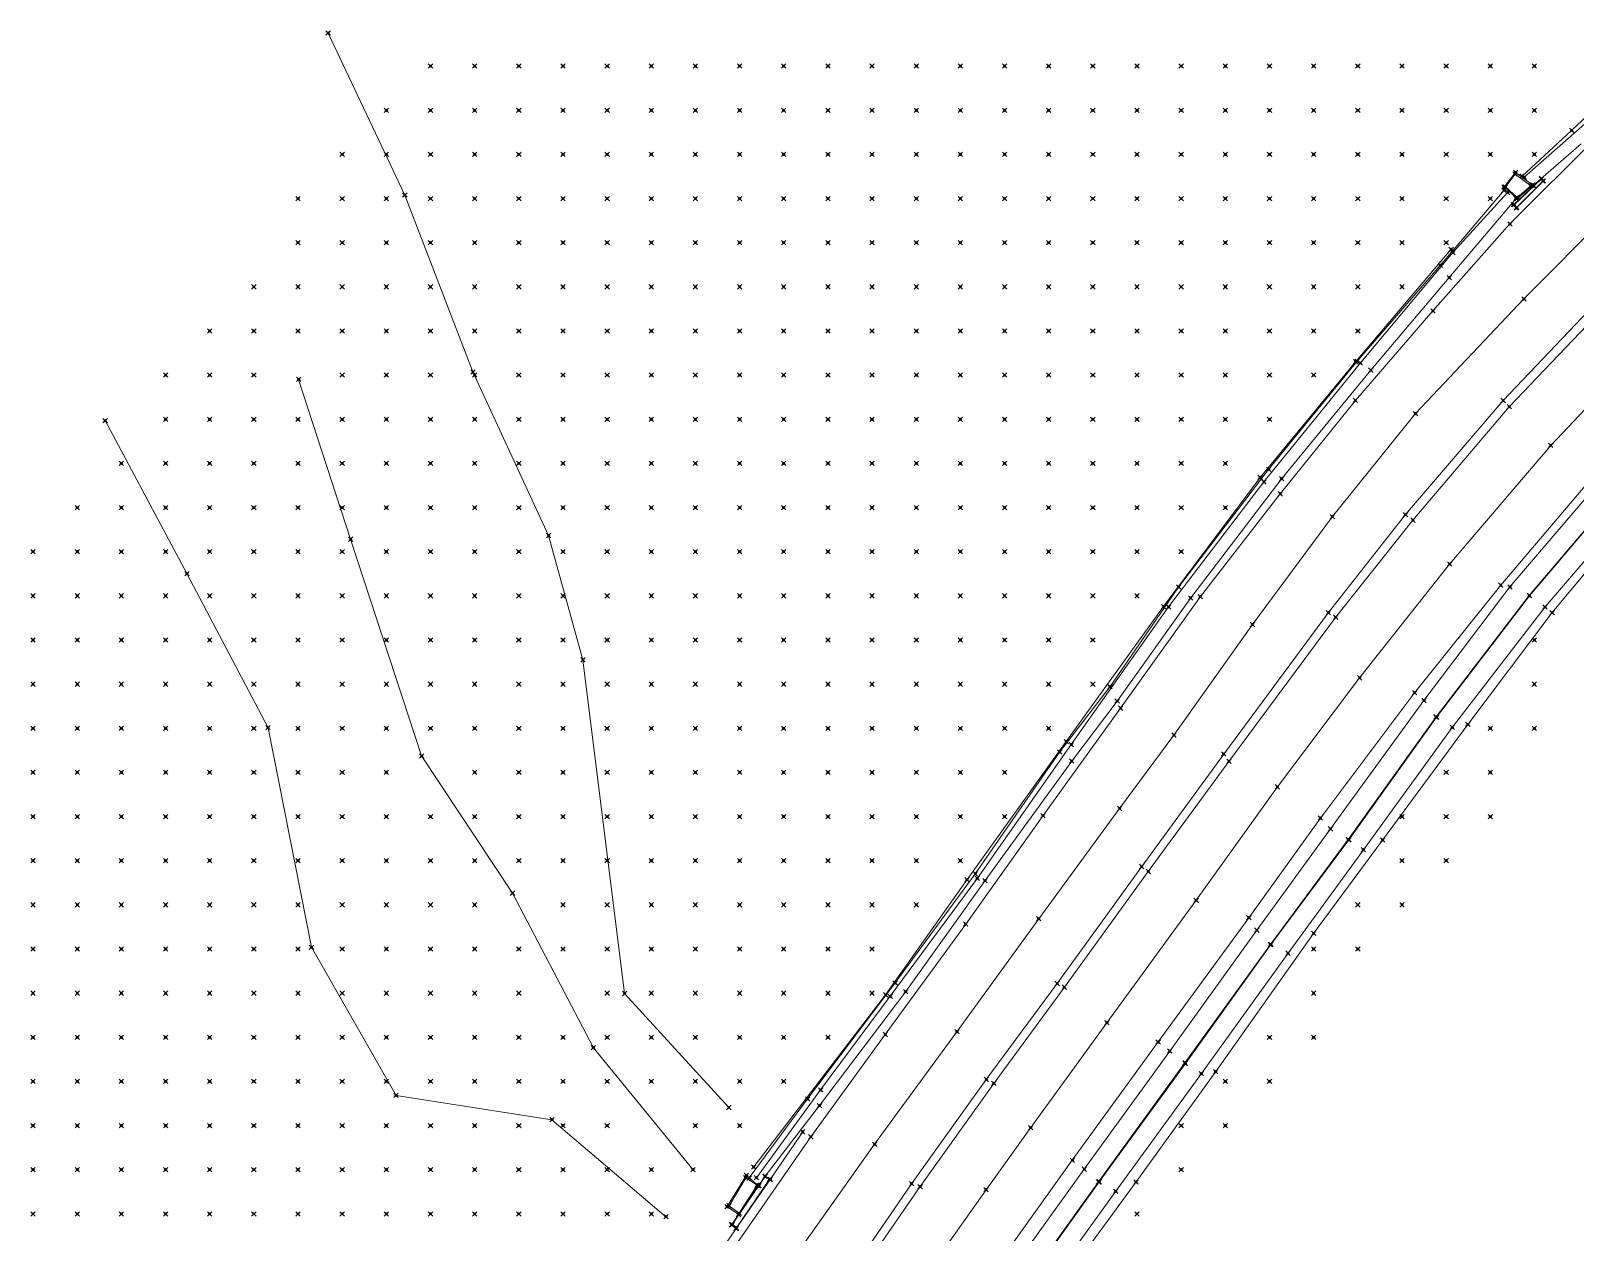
# Model space of a CAD drawing. Header units: metres. Extents: x 441556 to 446409, y 432338 to 461058.
# Drawn here: x 441824.9 to 441929.8, y 454039.5 to 454121.1 of the extents above; entities that cross this region are included whole.
import ezdxf

# ---------------------------------------------------------------- set-up
doc = ezdxf.new("R2010")
doc.units = ezdxf.units.M
doc.header["$MEASUREMENT"] = 0
doc.header["$PDMODE"] = 35
doc.header["$PDSIZE"] = 0.15
for name, color, linetype, lineweight in [('DTM-BRE-RevN_0YP_BREAKLINE', 1, 'Continuous', 0), ('DTM-BRE-RevN_GRP_ CAROSABIL', 2, 'Continuous', 0), ('DTM-BRE-RevN_GRP_ACOSTAMENT', 2, 'Continuous', 0), ('DTM-BRE-RevN_GRP_AX', 2, 'Continuous', 0), ('DTM-BRE-RevN_GRP_CAMERA CADERE JOS', 2, 'Continuous', 0), ('DTM-BRE-RevN_GRP_CAMERA CADERE SUS', 2, 'Continuous', 0), ('DTM-BRE-RevN_GRP_FIRUL APEI', 2, 'Continuous', 0), ('DTM-BRE-RevN_GRP_PARAPET BETON_JOS', 2, 'Continuous', 0), ('DTM-BRE-RevN_GRP_PARAPET BETON_SUS', 2, 'Continuous', 0), ('DTM-BRE-RevN_GRP_PARAPET METALIC', 2, 'Continuous', 0), ('DTM-BRE-RevN_GRP_PARAPET NEW JERSEY', 2, 'Continuous', 0), ('DTM-BRE-RevN_GRP_SANT BETON JOS', 2, 'Continuous', 0), ('DTM-BRE-RevN_GRP_SANT BETON SUS', 2, 'Continuous', 0), ('DTM-BRE-RevN_GRP_SANT PAMANT JOS', 2, 'Continuous', 0), ('DTM-BRE-RevN_GRP_TALUZ JOS', 2, 'Continuous', 0), ('DTM-BRE-RevN_GRP_TALUZ SUS', 2, 'Continuous', 0), ('DTM-BRE-RevN_GRP_ZID SPRIJIN JOS', 2, 'Continuous', 0), ('DTM-BRE-RevN_GRP_ZID SPRIJIN SUS', 2, 'Continuous', 0), ('DTM-NOK-RevN_LIDAR_co_lidar', 91, 'Continuous', 0), ('DTM-NOK-RevN_RTK', 32, 'Continuous', 0)]:
    doc.layers.add(name, color=color, linetype=linetype, lineweight=lineweight)

msp = doc.modelspace()

# ---------------------------------------------------------------- linework, layer by layer
at = {"layer": 'DTM-BRE-RevN_0YP_BREAKLINE'}
msp.add_polyline3d([(441875.114, 454043.047, 359.808), (441877.318, 454046.273, 359.737)], dxfattribs=at)
at = {"layer": 'DTM-BRE-RevN_GRP_ CAROSABIL'}
for p, q in [((441925.351, 454107.96, 359.842), (441931.23, 454113.824, 359.781)), ((441920.124, 454102.046, 359.796), (441925.351, 454107.96, 359.842)), ((441914.859, 454095.967, 359.824), (441920.124, 454102.046, 359.796)), ((441909.752, 454089.62, 359.771), (441914.859, 454095.967, 359.824)), ((441924.731, 454083.416, 359.372), (441930.841, 454090.61, 359.39)), ((441904.324, 454082.638, 359.8), (441909.752, 454089.62, 359.771)), ((441898.91, 454075.061, 359.863), (441904.324, 454082.638, 359.8)), ((441918.88, 454076.106, 359.377), (441924.731, 454083.416, 359.372)), ((441912.482, 454067.594, 359.4), (441918.88, 454076.106, 359.377)), ((441893.643, 454067.763, 359.851), (441898.91, 454075.061, 359.863)), ((441888.386, 454060.388, 359.884), (441893.643, 454067.763, 359.851)), ((441907.618, 454060.821, 359.464), (441912.482, 454067.594, 359.4)), ((441901.46, 454052.38, 359.401), (441907.618, 454060.821, 359.464)), ((441882.926, 454052.886, 359.916), (441888.386, 454060.388, 359.884)), ((441877.866, 454045.934, 359.828), (441882.926, 454052.886, 359.916)), ((441895.623, 454044.346, 359.452), (441901.46, 454052.38, 359.401)), ((441872.758, 454038.548, 359.866), (441877.866, 454045.934, 359.828)), ((441889.715, 454036.111, 359.48), (441895.623, 454044.346, 359.452))]:
    msp.add_line(p, q, dxfattribs=at)
at = {"layer": 'DTM-BRE-RevN_GRP_ACOSTAMENT'}
for p, q in [((441926.668, 454082.718, 359.342), (441932.289, 454089.334, 359.372)), ((441920.332, 454074.472, 359.351), (441926.668, 454082.718, 359.342)), ((441914.374, 454066.133, 359.356), (441920.332, 454074.472, 359.351)), ((441909.08, 454058.992, 359.326), (441914.374, 454066.133, 359.356)), ((441903.275, 454050.969, 359.375), (441909.08, 454058.992, 359.326)), ((441897.408, 454042.879, 359.423), (441903.275, 454050.969, 359.375)), ((441891.664, 454034.861, 359.407), (441897.408, 454042.879, 359.423))]:
    msp.add_line(p, q, dxfattribs=at)
at = {"layer": 'DTM-BRE-RevN_GRP_AX'}
for p, q in [((441933.608, 454110.245, 359.709), (441926.306, 454102.861, 359.68)), ((441926.306, 454102.861, 359.68), (441918.936, 454095.071, 359.823)), ((441928.126, 454092.91, 359.427), (441935.594, 454100.82, 359.465)), ((441918.936, 454095.071, 359.823), (441913.293, 454088.079, 359.79)), ((441921.256, 454084.851, 359.476), (441928.126, 454092.91, 359.427)), ((441913.293, 454088.079, 359.79), (441907.868, 454080.744, 359.714)), ((441915.144, 454077.118, 359.514), (441921.256, 454084.851, 359.476)), ((441907.868, 454080.744, 359.714), (441902.529, 454073.228, 359.714)), ((441909.559, 454069.714, 359.503), (441915.144, 454077.118, 359.514)), ((441902.529, 454073.228, 359.714), (441898.84, 454068.243, 359.845)), ((441904.042, 454062.011, 359.523), (441909.559, 454069.714, 359.503)), ((441898.84, 454068.243, 359.845), (441893.348, 454060.753, 359.813)), ((441897.98, 454053.691, 359.522), (441904.042, 454062.011, 359.523)), ((441893.348, 454060.753, 359.813), (441887.788, 454053.078, 359.828)), ((441892.803, 454046.562, 359.538), (441897.98, 454053.691, 359.522)), ((441887.788, 454053.078, 359.828), (441882.202, 454045.43, 359.775)), ((441889.769, 454042.344, 359.537), (441892.803, 454046.562, 359.538)), ((441882.202, 454045.43, 359.775), (441876.687, 454037.662, 359.755)), ((441880.32, 454029.01, 359.492), (441889.769, 454042.344, 359.537))]:
    msp.add_line(p, q, dxfattribs=at)
at = {"layer": 'DTM-BRE-RevN_GRP_CAMERA CADERE JOS'}
for p, q in [((441925.046, 454110.475, 357.89), (441925.702, 454111.349, 357.96)), ((441925.702, 454111.349, 357.96), (441926.771, 454110.557, 357.771)), ((441925.845, 454109.766, 357.856), (441925.046, 454110.475, 357.89)), ((441926.771, 454110.557, 357.771), (441925.845, 454109.766, 357.856)), ((441872.319, 454041.244, 358.335), (441873.449, 454043.156, 358.246)), ((441873.449, 454043.156, 358.246), (441874.215, 454042.651, 358.085)), ((441874.215, 454042.651, 358.085), (441872.997, 454040.744, 358.223)), ((441872.997, 454040.744, 358.223), (441872.319, 454041.244, 358.335))]:
    msp.add_line(p, q, dxfattribs=at)
at = {"layer": 'DTM-BRE-RevN_GRP_CAMERA CADERE SUS'}
for p, q in [((441924.952, 454110.474, 359.723), (441925.738, 454111.464, 359.543)), ((441925.738, 454111.464, 359.543), (441926.901, 454110.592, 359.731)), ((441925.84, 454109.671, 359.709), (441924.952, 454110.474, 359.723)), ((441926.901, 454110.592, 359.731), (441925.84, 454109.671, 359.709)), ((441873.491, 454043.322, 359.712), (441872.186, 454041.192, 359.639)), ((441874.295, 454042.616, 359.733), (441873.491, 454043.322, 359.712)), ((441872.954, 454040.655, 359.598), (441874.295, 454042.616, 359.733)), ((441872.186, 454041.192, 359.639), (441872.954, 454040.655, 359.598))]:
    msp.add_line(p, q, dxfattribs=at)
at = {"layer": 'DTM-BRE-RevN_GRP_FIRUL APEI'}
for p, q in [((441843.077, 454097.394, 386.813), (441846.606, 454086.543, 381.546)), ((441846.606, 454086.543, 381.546), (441851.431, 454071.812, 374.463)), ((441851.431, 454071.812, 374.463), (441857.604, 454062.491, 370.32)), ((441857.604, 454062.491, 370.32), (441863.098, 454051.989, 365.415)), ((441863.098, 454051.989, 365.415), (441869.867, 454043.702, 361.646))]:
    msp.add_line(p, q, dxfattribs=at)
at = {"layer": 'DTM-BRE-RevN_GRP_PARAPET BETON_JOS'}
for p, q in [((441925.592, 454109.263, 359.763), (441927.497, 454111.047, 359.799)), ((441927.629, 454110.881, 359.862), (441925.793, 454109.047, 359.887)), ((441927.497, 454111.047, 359.799), (441927.629, 454110.881, 359.862)), ((441925.793, 454109.047, 359.887), (441925.592, 454109.263, 359.763)), ((441874.76, 454043.265, 359.684), (441872.478, 454039.954, 359.698)), ((441872.793, 454039.708, 359.778), (441875.114, 454043.047, 359.808)), ((441875.114, 454043.047, 359.808), (441874.76, 454043.265, 359.684)), ((441872.478, 454039.954, 359.698), (441872.793, 454039.708, 359.778))]:
    msp.add_line(p, q, dxfattribs=at)
at = {"layer": 'DTM-BRE-RevN_GRP_PARAPET BETON_SUS'}
for p, q in [((441925.639, 454109.262, 360.326), (441927.492, 454111.016, 360.303)), ((441927.606, 454110.88, 360.324), (441925.806, 454109.08, 360.314)), ((441927.492, 454111.016, 360.303), (441927.606, 454110.88, 360.324)), ((441925.806, 454109.08, 360.314), (441925.639, 454109.262, 360.326)), ((441872.532, 454039.972, 360.212), (441874.763, 454043.246, 360.266)), ((441875.057, 454043.053, 360.29), (441872.808, 454039.761, 360.221)), ((441874.763, 454043.246, 360.266), (441875.057, 454043.053, 360.29)), ((441872.808, 454039.761, 360.221), (441872.532, 454039.972, 360.212))]:
    msp.add_line(p, q, dxfattribs=at)
at = {"layer": 'DTM-BRE-RevN_GRP_PARAPET METALIC'}
for p, q in [((441925.35, 454083.298, 359.366), (441931.375, 454090.344, 359.384)), ((441919.509, 454075.573, 359.372), (441925.35, 454083.298, 359.366)), ((441913.163, 454066.862, 359.374), (441919.509, 454075.573, 359.372)), ((441908.162, 454059.979, 359.414), (441913.163, 454066.862, 359.374)), ((441902.248, 454051.761, 359.461), (441908.162, 454059.979, 359.414)), ((441896.441, 454043.737, 359.439), (441902.248, 454051.761, 359.461)), ((441890.514, 454035.533, 359.44), (441896.441, 454043.737, 359.439)), ((441870.354, 454036.138, 359.754), (441872.793, 454039.708, 359.778))]:
    msp.add_line(p, q, dxfattribs=at)
at = {"layer": 'DTM-BRE-RevN_GRP_PARAPET NEW JERSEY'}
for p, q in [((441932.308, 454103.762, 359.595), (441924.894, 454095.963, 359.609)), ((441925.308, 454095.543, 359.569), (441932.806, 454103.419, 359.582)), ((441924.894, 454095.963, 359.609), (441918.26, 454088.214, 359.611)), ((441918.762, 454087.832, 359.552), (441925.308, 454095.543, 359.569)), ((441918.26, 454088.214, 359.611), (441913.025, 454081.553, 359.612)), ((441913.514, 454081.227, 359.594), (441918.762, 454087.832, 359.552)), ((441913.025, 454081.553, 359.612), (441905.91, 454071.939, 359.611)), ((441906.262, 454071.447, 359.587), (441913.514, 454081.227, 359.594)), ((441905.91, 454071.939, 359.611), (441900.344, 454064.301, 359.628)), ((441900.784, 454063.961, 359.601), (441906.262, 454071.447, 359.587)), ((441900.344, 454064.301, 359.628), (441894.6, 454056.355, 359.666)), ((441895.089, 454056.101, 359.637), (441900.784, 454063.961, 359.601)), ((441894.6, 454056.355, 359.666), (441889.785, 454049.832, 359.672)), ((441890.299, 454049.564, 359.66), (441895.089, 454056.101, 359.637)), ((441889.785, 454049.832, 359.672), (441884.708, 454042.746, 359.643)), ((441885.294, 454042.553, 359.628), (441890.299, 454049.564, 359.66)), ((441884.708, 454042.746, 359.643), (441878.13, 454033.131, 359.63)), ((441878.595, 454032.861, 359.612), (441885.294, 454042.553, 359.628))]:
    msp.add_line(p, q, dxfattribs=at)
at = {"layer": 'DTM-BRE-RevN_GRP_SANT BETON JOS'}
for p, q in [((441921.48, 454106.009, 359.452), (441925.198, 454110.093, 359.417)), ((441915.195, 454098.519, 359.455), (441921.48, 454106.009, 359.452)), ((441908.639, 454090.432, 359.514), (441915.195, 454098.519, 359.455)), ((441902.167, 454081.939, 359.503), (441908.639, 454090.432, 359.514)), ((441895.559, 454072.586, 359.559), (441902.167, 454081.939, 359.503)), ((441889.179, 454063.503, 360.364), (441895.559, 454072.586, 359.559)), ((441883.255, 454055.482, 359.565), (441889.179, 454063.503, 360.364)), ((441878.534, 454049.118, 359.537), (441883.255, 454055.482, 359.565)), ((441874.165, 454043.158, 359.347), (441878.534, 454049.118, 359.537))]:
    msp.add_line(p, q, dxfattribs=at)
at = {"layer": 'DTM-BRE-RevN_GRP_SANT BETON SUS'}
for p, q in [((441929.543, 454114.317, 359.721), (441935.97, 454120.337, 359.67)), ((441926.175, 454111.214, 359.594), (441929.543, 454114.317, 359.721)), ((441926.937, 454110.575, 359.77), (441930.193, 454113.413, 359.976)), ((441924.952, 454110.256, 359.655), (441920.618, 454105.142, 359.726)), ((441921.228, 454104.313, 359.83), (441925.771, 454109.693, 359.715)), ((441920.618, 454105.142, 359.726), (441914.967, 454098.633, 359.607)), ((441915.905, 454098.022, 359.7), (441921.228, 454104.313, 359.83)), ((441914.967, 454098.633, 359.607), (441908.958, 454091.282, 359.611)), ((441909.852, 454090.656, 359.699), (441915.905, 454098.022, 359.7)), ((441908.958, 454091.282, 359.611), (441902.848, 454083.29, 359.721)), ((441903.672, 454082.553, 359.699), (441909.852, 454090.656, 359.699)), ((441902.848, 454083.29, 359.721), (441898.189, 454076.527, 359.764)), ((441898.672, 454075.543, 359.726), (441903.672, 454082.553, 359.699)), ((441898.189, 454076.527, 359.764), (441894.768, 454072.078, 359.717)), ((441895.591, 454071.463, 359.736), (441898.672, 454075.543, 359.726)), ((441894.768, 454072.078, 359.717), (441889.037, 454063.803, 359.756)), ((441889.703, 454063.347, 359.783), (441895.591, 454071.463, 359.736)), ((441889.037, 454063.803, 359.756), (441883.592, 454056.389, 359.78)), ((441884.313, 454055.8, 359.837), (441889.703, 454063.347, 359.783)), ((441883.592, 454056.389, 359.78), (441877.648, 454048.507, 359.739)), ((441878.455, 454048.054, 359.815), (441884.313, 454055.8, 359.837)), ((441877.648, 454048.507, 359.739), (441873.68, 454043.144, 359.688)), ((441874.76, 454043.265, 359.684), (441878.455, 454048.054, 359.815))]:
    msp.add_line(p, q, dxfattribs=at)
at = {"layer": 'DTM-BRE-RevN_GRP_SANT PAMANT JOS'}
msp.add_line((441930.632, 454114.93, 359.336), (441926.329, 454111.13, 359.392), dxfattribs=at)
at = {"layer": 'DTM-BRE-RevN_GRP_TALUZ JOS'}
for p, q in [((441914.874, 454098.607, 359.685), (441921.36, 454106.238, 359.658)), ((441908.386, 454090.737, 359.759), (441914.874, 454098.607, 359.685)), ((441901.824, 454081.959, 359.726), (441908.386, 454090.737, 359.759)), ((441895.214, 454072.787, 359.703), (441901.824, 454081.959, 359.726)), ((441888.474, 454063.415, 359.709), (441895.214, 454072.787, 359.703)), ((441882.948, 454055.585, 359.739), (441888.474, 454063.415, 359.709)), ((441873.986, 454043.886, 359.706), (441882.948, 454055.585, 359.739))]:
    msp.add_line(p, q, dxfattribs=at)
at = {"layer": 'DTM-BRE-RevN_GRP_TALUZ SUS'}
for p, q in [((441845.082, 454120.927, 398.392), (441850.288, 454109.925, 392.34)), ((441850.288, 454109.925, 392.34), (441854.911, 454097.908, 386.835)), ((441854.911, 454097.908, 386.835), (441860.053, 454086.794, 380.605)), ((441829.932, 454094.6, 395.767), (441835.487, 454084.205, 387.683)), ((441860.053, 454086.794, 380.605), (441862.39, 454078.343, 376.37)), ((441835.487, 454084.205, 387.683), (441840.995, 454073.727, 381.235)), ((441862.39, 454078.343, 376.37), (441865.219, 454055.674, 367.524)), ((441840.995, 454073.727, 381.235), (441843.949, 454058.811, 377.463)), ((441843.949, 454058.811, 377.463), (441849.695, 454048.747, 373.177)), ((441865.219, 454055.674, 367.524), (441872.299, 454047.928, 364.334)), ((441849.695, 454048.747, 373.177), (441860.282, 454047.095, 367.768)), ((441860.282, 454047.095, 367.768), (441868.028, 454040.506, 362.959))]:
    msp.add_line(p, q, dxfattribs=at)
at = {"layer": 'DTM-BRE-RevN_GRP_ZID SPRIJIN JOS'}
for p, q in [((441934.217, 454088.749, 355.27), (441928.218, 454081.556, 355.248)), ((441928.218, 454081.556, 355.248), (441922.49, 454073.961, 355.269)), ((441922.49, 454073.961, 355.269), (441916.705, 454066.102, 355.292)), ((441916.705, 454066.102, 355.292), (441912.02, 454059.753, 355.305)), ((441912.02, 454059.753, 355.305), (441905.37, 454050.363, 355.291)), ((441905.37, 454050.363, 355.291), (441899.96, 454042.867, 355.359)), ((441899.96, 454042.867, 355.359), (441894.488, 454035.413, 355.405))]:
    msp.add_line(p, q, dxfattribs=at)
at = {"layer": 'DTM-BRE-RevN_GRP_ZID SPRIJIN SUS'}
for p, q in [((441926.678, 454082.696, 359.512), (441932.281, 454089.304, 359.523)), ((441933.313, 454088.434, 359.519), (441927.734, 454081.941, 359.515)), ((441920.362, 454074.443, 359.529), (441926.678, 454082.696, 359.512)), ((441927.734, 454081.941, 359.515), (441921.435, 454073.756, 359.538)), ((441914.41, 454066.117, 359.533), (441920.362, 454074.443, 359.529)), ((441921.435, 454073.756, 359.538), (441915.399, 454065.444, 359.514)), ((441909.121, 454059.006, 359.509), (441914.41, 454066.117, 359.533)), ((441915.399, 454065.444, 359.514), (441910.283, 454058.413, 359.541)), ((441903.307, 454050.917, 359.516), (441909.121, 454059.006, 359.509)), ((441910.283, 454058.413, 359.541), (441904.396, 454050.233, 359.508)), ((441897.458, 454042.876, 359.563), (441903.307, 454050.917, 359.516)), ((441904.396, 454050.233, 359.508), (441898.578, 454042.236, 359.585)), ((441891.683, 454034.833, 359.508), (441897.458, 454042.876, 359.563)), ((441898.578, 454042.236, 359.585), (441892.607, 454033.95, 359.536))]:
    msp.add_line(p, q, dxfattribs=at)
at = {"layer": 'DTM-NOK-RevN_LIDAR_co_lidar'}
for p in [(441852.033, 454118.683, 395.573), (441855.032, 454118.683, 394.854), (441858.032, 454118.683, 394.048), (441861.031, 454118.683, 393.495), (441864.03, 454118.683, 392.809), (441867.03, 454118.683, 391.067), (441870.029, 454118.683, 389.677), (441873.028, 454118.683, 388.478), (441876.028, 454118.683, 386.191), (441879.027, 454118.683, 384.384), (441882.026, 454118.683, 382.176), (441885.026, 454118.683, 380.709), (441888.025, 454118.683, 379.483), (441891.024, 454118.683, 378.67), (441894.024, 454118.683, 377.868), (441897.023, 454118.683, 377.266), (441900.022, 454118.683, 376.729), (441903.022, 454118.683, 376.264), (441906.021, 454118.683, 374.832), (441909.02, 454118.683, 373.517), (441912.02, 454118.683, 372.166), (441915.019, 454118.683, 370.737), (441918.018, 454118.683, 369.565), (441921.018, 454118.683, 368.192), (441924.017, 454118.683, 366.508), (441927.016, 454118.683, 364.492), (441849.034, 454115.684, 394.841), (441852.033, 454115.684, 394.073), (441855.032, 454115.684, 393.1), (441858.032, 454115.684, 392.303), (441861.031, 454115.684, 391.713), (441864.03, 454115.684, 391.041), (441867.03, 454115.684, 389.585), (441870.029, 454115.684, 387.499), (441873.028, 454115.684, 386.291), (441876.028, 454115.684, 384.75), (441879.027, 454115.684, 383.389), (441882.026, 454115.684, 381.14), (441885.026, 454115.684, 379.703), (441888.025, 454115.684, 378.505), (441891.024, 454115.684, 377.776), (441894.024, 454115.684, 376.993), (441897.023, 454115.684, 376.392), (441900.022, 454115.684, 375.609), (441903.022, 454115.684, 374.754), (441906.021, 454115.684, 373.534), (441909.02, 454115.684, 372.058), (441912.02, 454115.684, 370.523), (441915.019, 454115.684, 369.15), (441918.018, 454115.684, 367.633), (441921.018, 454115.684, 365.598), (441924.017, 454115.684, 363.596), (441927.016, 454115.684, 361.952), (441846.034, 454112.684, 393.698), (441849.034, 454112.684, 393.297), (441852.033, 454112.684, 392.605), (441855.032, 454112.684, 391.79), (441858.032, 454112.684, 390.818), (441861.031, 454112.684, 389.683), (441864.03, 454112.684, 388.438), (441867.03, 454112.684, 387.491), (441870.029, 454112.684, 386.142), (441873.028, 454112.684, 384.561), (441876.028, 454112.684, 383.38), (441879.027, 454112.684, 382.184), (441882.026, 454112.684, 380.421), (441885.026, 454112.684, 379.006), (441888.025, 454112.684, 377.742), (441891.024, 454112.684, 376.927), (441894.024, 454112.684, 376.133), (441897.023, 454112.684, 375.455), (441900.022, 454112.684, 374.393), (441903.022, 454112.684, 373.07), (441906.021, 454112.684, 372.35), (441909.02, 454112.684, 370.707), (441912.02, 454112.684, 368.73), (441915.019, 454112.684, 367.187), (441918.018, 454112.684, 365.489), (441921.018, 454112.684, 363.336), (441924.017, 454112.684, 361.266), (441927.016, 454112.684, 360.064), (441843.035, 454109.685, 392.083), (441846.034, 454109.685, 392.001), (441849.034, 454109.685, 391.715), (441852.033, 454109.685, 391.255), (441855.032, 454109.685, 390.56), (441858.032, 454109.685, 389.62), (441861.031, 454109.685, 388.322), (441864.03, 454109.685, 386.978), (441867.03, 454109.685, 386.006), (441870.029, 454109.685, 384.991), (441873.028, 454109.685, 383.515), (441876.028, 454109.685, 382.501), (441879.027, 454109.685, 381.336), (441882.026, 454109.685, 379.709), (441885.026, 454109.685, 378.377), (441888.025, 454109.685, 377.008), (441891.024, 454109.685, 376.194), (441894.024, 454109.685, 375.306), (441897.023, 454109.685, 374.515), (441900.022, 454109.685, 373.079), (441903.022, 454109.685, 371.528), (441906.021, 454109.685, 370.371), (441909.02, 454109.685, 369.082), (441912.02, 454109.685, 367.197), (441915.019, 454109.685, 365.415), (441918.018, 454109.685, 363.639), (441921.018, 454109.685, 361.694), (441924.017, 454109.685, 360.171), (441843.035, 454106.686, 390.059), (441846.034, 454106.686, 389.938), (441849.034, 454106.686, 390.16), (441852.033, 454106.686, 389.955), (441855.032, 454106.686, 389.383), (441858.032, 454106.686, 388.574), (441861.031, 454106.686, 387.431), (441864.03, 454106.686, 386.26), (441867.03, 454106.686, 385.157), (441870.029, 454106.686, 384.15), (441873.028, 454106.686, 382.925), (441876.028, 454106.686, 381.842), (441879.027, 454106.686, 380.656), (441882.026, 454106.686, 378.916), (441885.026, 454106.686, 377.869), (441888.025, 454106.686, 376.476), (441891.024, 454106.686, 375.554), (441894.024, 454106.686, 374.56), (441897.023, 454106.686, 373.572), (441900.022, 454106.686, 371.863), (441903.022, 454106.686, 370.095), (441906.021, 454106.686, 368.25), (441909.02, 454106.686, 366.992), (441912.02, 454106.686, 365.577), (441915.019, 454106.686, 363.951), (441918.018, 454106.686, 362.126), (441921.018, 454106.686, 360.54), (441840.035, 454103.686, 389.138), (441843.035, 454103.686, 387.975), (441846.034, 454103.686, 387.912), (441849.034, 454103.686, 388.397), (441852.033, 454103.686, 388.435), (441855.032, 454103.686, 388.119), (441858.032, 454103.686, 387.549), (441861.031, 454103.686, 386.58), (441864.03, 454103.686, 385.422), (441867.03, 454103.686, 384.229), (441870.029, 454103.686, 383.274), (441873.028, 454103.686, 382.327), (441876.028, 454103.686, 381.012), (441879.027, 454103.686, 379.733), (441882.026, 454103.686, 378.259), (441885.026, 454103.686, 377.22), (441888.025, 454103.686, 376.133), (441891.024, 454103.686, 375.112), (441894.024, 454103.686, 373.781), (441897.023, 454103.686, 372.238), (441900.022, 454103.686, 370.395), (441903.022, 454103.686, 368.725), (441906.021, 454103.686, 366.842), (441909.02, 454103.686, 365.188), (441912.02, 454103.686, 363.926), (441915.019, 454103.686, 362.44), (441918.018, 454103.686, 360.842), (441837.036, 454100.687, 389.524), (441840.035, 454100.687, 388.056), (441843.035, 454100.687, 386.834), (441846.034, 454100.687, 386.334), (441849.034, 454100.687, 386.637), (441852.033, 454100.687, 386.904), (441855.032, 454100.687, 386.858), (441858.032, 454100.687, 386.539), (441861.031, 454100.687, 385.665), (441864.03, 454100.687, 384.376), (441867.03, 454100.687, 383.101), (441870.029, 454100.687, 382.067), (441873.028, 454100.687, 381.356), (441876.028, 454100.687, 380.169), (441879.027, 454100.687, 378.783), (441882.026, 454100.687, 377.693), (441885.026, 454100.687, 376.628), (441888.025, 454100.687, 375.526), (441891.024, 454100.687, 374.175), (441894.024, 454100.687, 372.64), (441897.023, 454100.687, 370.811), (441900.022, 454100.687, 369.011), (441903.022, 454100.687, 367.513), (441906.021, 454100.687, 365.997), (441909.02, 454100.687, 364.199), (441912.02, 454100.687, 362.596), (441915.019, 454100.687, 361.014), (441834.037, 454097.688, 391.518), (441837.036, 454097.688, 388.878), (441840.035, 454097.688, 387.366), (441846.034, 454097.688, 385.105), (441849.034, 454097.688, 385.042), (441852.033, 454097.688, 385.477), (441855.032, 454097.688, 385.645), (441858.032, 454097.688, 385.413), (441861.031, 454097.688, 384.663), (441864.03, 454097.688, 383.513), (441867.03, 454097.688, 382.159), (441870.029, 454097.688, 380.916), (441873.028, 454097.688, 380.064), (441876.028, 454097.688, 379.136), (441879.027, 454097.688, 377.918), (441882.026, 454097.688, 377.056), (441885.026, 454097.688, 375.707), (441888.025, 454097.688, 374.584), (441891.024, 454097.688, 373.059), (441894.024, 454097.688, 371.527), (441897.023, 454097.688, 369.651), (441900.022, 454097.688, 367.884), (441903.022, 454097.688, 366.358), (441906.021, 454097.688, 364.901), (441909.02, 454097.688, 363.251), (441912.02, 454097.688, 361.383), (441834.037, 454094.688, 391.451), (441837.036, 454094.688, 388.374), (441840.035, 454094.688, 386.288), (441843.035, 454094.688, 385.241), (441846.034, 454094.688, 383.964), (441849.034, 454094.688, 383.467), (441852.033, 454094.688, 383.89), (441855.032, 454094.688, 384.257), (441858.032, 454094.688, 384.117), (441861.031, 454094.688, 383.537), (441864.03, 454094.688, 382.659), (441867.03, 454094.688, 381.44), (441870.029, 454094.688, 380.022), (441873.028, 454094.688, 378.898), (441876.028, 454094.688, 377.952), (441879.027, 454094.688, 376.951), (441882.026, 454094.688, 375.872), (441885.026, 454094.688, 374.58), (441888.025, 454094.688, 373.524), (441891.024, 454094.688, 372.137), (441894.024, 454094.688, 370.686), (441897.023, 454094.688, 368.735), (441900.022, 454094.688, 366.84), (441903.022, 454094.688, 365.003), (441906.021, 454094.688, 363.299), (441909.02, 454094.688, 361.705), (441831.037, 454091.689, 393.278), (441834.037, 454091.689, 390.94), (441837.036, 454091.689, 387.75), (441840.035, 454091.689, 385.467), (441843.035, 454091.689, 384.17), (441846.034, 454091.689, 383.171), (441849.034, 454091.689, 382.271), (441852.033, 454091.689, 382.267), (441855.032, 454091.689, 382.778), (441858.032, 454091.689, 382.865), (441861.031, 454091.689, 382.352), (441864.03, 454091.689, 381.519), (441867.03, 454091.689, 380.562), (441870.029, 454091.689, 379.268), (441873.028, 454091.689, 378.122), (441876.028, 454091.689, 376.983), (441879.027, 454091.689, 375.816), (441882.026, 454091.689, 374.549), (441885.026, 454091.689, 373.618), (441888.025, 454091.689, 372.374), (441891.024, 454091.689, 370.845), (441894.024, 454091.689, 369.568), (441897.023, 454091.689, 367.602), (441900.022, 454091.689, 365.752), (441903.022, 454091.689, 363.618), (441906.021, 454091.689, 361.773), (441828.038, 454088.69, 394.067), (441831.037, 454088.69, 392.076), (441834.037, 454088.69, 389.982), (441837.036, 454088.69, 386.896), (441840.035, 454088.69, 384.754), (441843.035, 454088.69, 383.284), (441846.034, 454088.69, 382.554), (441849.034, 454088.69, 381.617), (441852.033, 454088.69, 381.024), (441855.032, 454088.69, 381.395), (441858.032, 454088.69, 381.623), (441861.031, 454088.69, 381.153), (441864.03, 454088.69, 380.483), (441867.03, 454088.69, 379.576), (441870.029, 454088.69, 378.554), (441873.028, 454088.69, 377.418), (441876.028, 454088.69, 376.002), (441879.027, 454088.69, 374.485), (441882.026, 454088.69, 373.451), (441885.026, 454088.69, 372.223), (441888.025, 454088.69, 371.045), (441891.024, 454088.69, 369.395), (441894.024, 454088.69, 368.154), (441897.023, 454088.69, 365.957), (441900.022, 454088.69, 364.316), (441903.022, 454088.69, 362.336), (441906.021, 454088.69, 360.671), (441825.039, 454085.69, 395.86), (441828.038, 454085.69, 392.575), (441831.037, 454085.69, 390.842), (441834.037, 454085.69, 388.653), (441837.036, 454085.69, 386.467), (441840.035, 454085.69, 384.228), (441843.035, 454085.69, 382.324), (441846.034, 454085.69, 381.345), (441849.034, 454085.69, 380.682), (441852.033, 454085.69, 380.031), (441855.032, 454085.69, 380.128), (441858.032, 454085.69, 380.373), (441861.031, 454085.69, 379.941), (441864.03, 454085.69, 379.322), (441867.03, 454085.69, 378.562), (441870.029, 454085.69, 377.598), (441873.028, 454085.69, 376.44), (441876.028, 454085.69, 375.049), (441879.027, 454085.69, 373.416), (441882.026, 454085.69, 371.608), (441885.026, 454085.69, 370.816), (441888.025, 454085.69, 369.57), (441891.024, 454085.69, 368.123), (441894.024, 454085.69, 366.685), (441897.023, 454085.69, 364.468), (441900.022, 454085.69, 362.804), (441903.022, 454085.69, 360.975), (441825.039, 454082.691, 394.093), (441828.038, 454082.691, 390.891), (441831.037, 454082.691, 389.53), (441834.037, 454082.691, 387.681), (441837.036, 454082.691, 385.91), (441840.035, 454082.691, 383.689), (441843.035, 454082.691, 381.497), (441846.034, 454082.691, 380.061), (441849.034, 454082.691, 379.374), (441852.033, 454082.691, 378.869), (441855.032, 454082.691, 378.879), (441858.032, 454082.691, 379.275), (441861.031, 454082.691, 378.91), (441864.03, 454082.691, 377.901), (441867.03, 454082.691, 377.205), (441870.029, 454082.691, 376.391), (441873.028, 454082.691, 375.242), (441876.028, 454082.691, 374.255), (441879.027, 454082.691, 373.041), (441882.026, 454082.691, 370.576), (441885.026, 454082.691, 369.354), (441888.025, 454082.691, 368.343), (441891.024, 454082.691, 367.036), (441894.024, 454082.691, 364.999), (441897.023, 454082.691, 363.053), (441900.022, 454082.691, 361.447), (441825.039, 454079.692, 392.617), (441828.038, 454079.692, 390.102), (441831.037, 454079.692, 388.439), (441834.037, 454079.692, 386.659), (441837.036, 454079.692, 385.161), (441840.035, 454079.692, 382.578), (441843.035, 454079.692, 380.689), (441846.034, 454079.692, 379.108), (441849.034, 454079.692, 378.207), (441852.033, 454079.692, 377.606), (441855.032, 454079.692, 377.23), (441858.032, 454079.692, 377.51), (441861.031, 454079.692, 377.388), (441864.03, 454079.692, 376.464), (441867.03, 454079.692, 375.89), (441870.029, 454079.692, 375.093), (441873.028, 454079.692, 374.163), (441876.028, 454079.692, 373.125), (441879.027, 454079.692, 371.834), (441882.026, 454079.692, 369.959), (441885.026, 454079.692, 367.919), (441888.025, 454079.692, 367.057), (441891.024, 454079.692, 365.717), (441894.024, 454079.692, 363.725), (441897.023, 454079.692, 361.84), (441927.016, 454079.692, 356.541), (441825.039, 454076.692, 390.964), (441828.038, 454076.692, 388.91), (441831.037, 454076.692, 387.141), (441834.037, 454076.692, 385.546), (441837.036, 454076.692, 383.965), (441840.035, 454076.692, 382.042), (441843.035, 454076.692, 380.16), (441846.034, 454076.692, 378.499), (441849.034, 454076.692, 377.196), (441852.033, 454076.692, 376.344), (441855.032, 454076.692, 375.707), (441858.032, 454076.692, 375.319), (441861.031, 454076.692, 375.33), (441864.03, 454076.692, 375.239), (441867.03, 454076.692, 374.717), (441870.029, 454076.692, 374.07), (441873.028, 454076.692, 373.104), (441876.028, 454076.692, 372.201), (441879.027, 454076.692, 370.719), (441882.026, 454076.692, 368.918), (441885.026, 454076.692, 367.458), (441888.025, 454076.692, 365.27), (441891.024, 454076.692, 363.948), (441894.024, 454076.692, 362.179), (441897.023, 454076.692, 360.549), (441927.016, 454076.692, 355.407), (441825.039, 454073.693, 389.099), (441828.038, 454073.693, 387.747), (441831.037, 454073.693, 386.158), (441834.037, 454073.693, 384.47), (441837.036, 454073.693, 382.94), (441840.035, 454073.693, 381.529), (441843.035, 454073.693, 379.708), (441846.034, 454073.693, 377.965), (441849.034, 454073.693, 376.435), (441852.033, 454073.693, 375.495), (441855.032, 454073.693, 374.694), (441858.032, 454073.693, 374.187), (441861.031, 454073.693, 374.089), (441864.03, 454073.693, 373.803), (441867.03, 454073.693, 373.618), (441870.029, 454073.693, 372.899), (441873.028, 454073.693, 371.496), (441876.028, 454073.693, 370.949), (441879.027, 454073.693, 369.566), (441882.026, 454073.693, 367.877), (441885.026, 454073.693, 366.463), (441888.025, 454073.693, 364.475), (441891.024, 454073.693, 362.766), (441894.024, 454073.693, 361.111), (441924.017, 454073.693, 355.411), (441927.016, 454073.693, 355.379), (441825.039, 454070.694, 388.096), (441828.038, 454070.694, 385.813), (441831.037, 454070.694, 384.751), (441834.037, 454070.694, 383.021), (441837.036, 454070.694, 381.73), (441840.035, 454070.694, 380.737), (441843.035, 454070.694, 379.167), (441846.034, 454070.694, 377.384), (441849.034, 454070.694, 375.812), (441855.032, 454070.694, 373.652), (441858.032, 454070.694, 373.235), (441861.031, 454070.694, 373.102), (441864.03, 454070.694, 372.792), (441867.03, 454070.694, 372.488), (441870.029, 454070.694, 371.598), (441873.028, 454070.694, 369.939), (441876.028, 454070.694, 368.838), (441879.027, 454070.694, 367.906), (441882.026, 454070.694, 366.627), (441885.026, 454070.694, 365.089), (441888.025, 454070.694, 363.615), (441891.024, 454070.694, 361.601), (441921.018, 454070.694, 355.676), (441924.017, 454070.694, 355.401), (441825.039, 454067.694, 387.634), (441828.038, 454067.694, 385.112), (441831.037, 454067.694, 383.827), (441834.037, 454067.694, 382.252), (441837.036, 454067.694, 381.037), (441840.035, 454067.694, 380.082), (441843.035, 454067.694, 378.846), (441846.034, 454067.694, 377.013), (441849.034, 454067.694, 375.315), (441852.033, 454067.694, 373.75), (441855.032, 454067.694, 372.655), (441858.032, 454067.694, 372.246), (441861.031, 454067.694, 371.802), (441864.03, 454067.694, 371.194), (441867.03, 454067.694, 370.976), (441870.029, 454067.694, 370.572), (441873.028, 454067.694, 369.022), (441876.028, 454067.694, 367.536), (441879.027, 454067.694, 366.228), (441882.026, 454067.694, 364.897), (441885.026, 454067.694, 363.943), (441888.025, 454067.694, 362.269), (441891.024, 454067.694, 360.386), (441918.018, 454067.694, 356.263), (441921.018, 454067.694, 355.424), (441924.017, 454067.694, 355.406), (441825.039, 454064.695, 386.825), (441828.038, 454064.695, 384.644), (441831.037, 454064.695, 383.092), (441834.037, 454064.695, 381.553), (441837.036, 454064.695, 380.12), (441840.035, 454064.695, 379.291), (441843.035, 454064.695, 378.321), (441846.034, 454064.695, 376.519), (441849.034, 454064.695, 374.801), (441852.033, 454064.695, 373.326), (441855.032, 454064.695, 372.075), (441858.032, 454064.695, 371.347), (441861.031, 454064.695, 370.79), (441864.03, 454064.695, 370.032), (441867.03, 454064.695, 369.389), (441870.029, 454064.695, 368.949), (441873.028, 454064.695, 368.273), (441876.028, 454064.695, 366.617), (441879.027, 454064.695, 365.123), (441882.026, 454064.695, 363.497), (441885.026, 454064.695, 362.601), (441888.025, 454064.695, 360.84), (441918.018, 454064.695, 355.44), (441921.018, 454064.695, 355.344), (441825.039, 454061.696, 385.582), (441828.038, 454061.696, 384.202), (441831.037, 454061.696, 382.884), (441834.037, 454061.696, 381.504), (441837.036, 454061.696, 379.867), (441840.035, 454061.696, 379.161), (441843.035, 454061.696, 377.827), (441846.034, 454061.696, 376.194), (441849.034, 454061.696, 374.473), (441852.033, 454061.696, 372.96), (441855.032, 454061.696, 371.558), (441861.031, 454061.696, 369.888), (441864.03, 454061.696, 369.261), (441867.03, 454061.696, 368.28), (441870.029, 454061.696, 367.435), (441873.028, 454061.696, 366.624), (441876.028, 454061.696, 365.599), (441879.027, 454061.696, 364.057), (441882.026, 454061.696, 362.86), (441885.026, 454061.696, 361.236), (441915.019, 454061.696, 355.851), (441918.018, 454061.696, 355.362), (441825.039, 454058.696, 384.625), (441828.038, 454058.696, 383.43), (441831.037, 454058.696, 382.19), (441834.037, 454058.696, 380.867), (441837.036, 454058.696, 379.517), (441840.035, 454058.696, 378.501), (441843.035, 454058.696, 377.194), (441846.034, 454058.696, 375.846), (441849.034, 454058.696, 374.191), (441852.033, 454058.696, 372.485), (441855.032, 454058.696, 371.055), (441858.032, 454058.696, 369.661), (441861.031, 454058.696, 368.745), (441864.03, 454058.696, 368.395), (441867.03, 454058.696, 367.573), (441870.029, 454058.696, 366.482), (441873.028, 454058.696, 365.159), (441876.028, 454058.696, 363.968), (441879.027, 454058.696, 362.877), (441882.026, 454058.696, 361.751), (441912.02, 454058.696, 356.08), (441915.019, 454058.696, 355.456), (441825.039, 454055.697, 383.938), (441828.038, 454055.697, 382.322), (441831.037, 454055.697, 381.257), (441834.037, 454055.697, 380.191), (441837.036, 454055.697, 379.104), (441840.035, 454055.697, 378.307), (441843.035, 454055.697, 376.918), (441846.034, 454055.697, 375.455), (441849.034, 454055.697, 373.897), (441852.033, 454055.697, 372.189), (441855.032, 454055.697, 370.668), (441858.032, 454055.697, 369.109), (441864.03, 454055.697, 367.304), (441867.03, 454055.697, 366.962), (441870.029, 454055.697, 366.037), (441873.028, 454055.697, 364.697), (441876.028, 454055.697, 363.478), (441879.027, 454055.697, 362.072), (441882.026, 454055.697, 360.506), (441912.02, 454055.697, 355.518), (441825.039, 454052.698, 383.792), (441828.038, 454052.698, 382.099), (441831.037, 454052.698, 380.78), (441834.037, 454052.698, 379.689), (441837.036, 454052.698, 378.688), (441840.035, 454052.698, 377.797), (441843.035, 454052.698, 376.558), (441846.034, 454052.698, 375.265), (441849.034, 454052.698, 373.539), (441852.033, 454052.698, 371.919), (441855.032, 454052.698, 370.543), (441858.032, 454052.698, 368.997), (441861.031, 454052.698, 367.28), (441864.03, 454052.698, 366.13), (441867.03, 454052.698, 365.959), (441870.029, 454052.698, 365.392), (441873.028, 454052.698, 364.216), (441876.028, 454052.698, 362.695), (441879.027, 454052.698, 360.753), (441909.02, 454052.698, 355.7), (441912.02, 454052.698, 355.418), (441825.039, 454049.698, 383.287), (441828.038, 454049.698, 381.71), (441831.037, 454049.698, 380.446), (441834.037, 454049.698, 379.281), (441837.036, 454049.698, 378.151), (441840.035, 454049.698, 377.135), (441843.035, 454049.698, 376.051), (441846.034, 454049.698, 374.914), (441849.034, 454049.698, 373.374), (441852.033, 454049.698, 371.93), (441855.032, 454049.698, 370.33), (441858.032, 454049.698, 368.609), (441861.031, 454049.698, 366.98), (441864.03, 454049.698, 365.36), (441867.03, 454049.698, 364.668), (441870.029, 454049.698, 364.643), (441873.028, 454049.698, 363.85), (441876.028, 454049.698, 361.971), (441906.021, 454049.698, 355.956), (441909.02, 454049.698, 355.431), (441825.039, 454046.699, 382.53), (441828.038, 454046.699, 381.509), (441831.037, 454046.699, 380.139), (441834.037, 454046.699, 378.8), (441837.036, 454046.699, 377.618), (441840.035, 454046.699, 376.525), (441843.035, 454046.699, 375.354), (441846.034, 454046.699, 374.129), (441849.034, 454046.699, 372.996), (441852.033, 454046.699, 371.885), (441855.032, 454046.699, 370.223), (441858.032, 454046.699, 368.422), (441861.031, 454046.699, 366.889), (441864.03, 454046.699, 365.048), (441870.029, 454046.699, 363.086), (441873.028, 454046.699, 362.567), (441903.022, 454046.699, 356.274), (441906.021, 454046.699, 355.499), (441825.039, 454043.7, 382.33), (441828.038, 454043.7, 381.157), (441831.037, 454043.7, 380.111), (441834.037, 454043.7, 378.438), (441837.036, 454043.7, 377.047), (441840.035, 454043.7, 375.958), (441843.035, 454043.7, 374.583), (441846.034, 454043.7, 373.31), (441849.034, 454043.7, 372.382), (441852.033, 454043.7, 371.262), (441855.032, 454043.7, 369.804), (441858.032, 454043.7, 368.225), (441861.031, 454043.7, 366.62), (441864.03, 454043.7, 364.968), (441867.03, 454043.7, 363.231), (441903.022, 454043.7, 355.609), (441825.039, 454040.7, 382.381), (441828.038, 454040.7, 381.026), (441831.037, 454040.7, 379.706), (441834.037, 454040.7, 378.39), (441837.036, 454040.7, 376.643), (441840.035, 454040.7, 375.364), (441843.035, 454040.7, 373.822), (441846.034, 454040.7, 372.522), (441849.034, 454040.7, 371.639), (441852.033, 454040.7, 370.612), (441855.032, 454040.7, 369.176), (441858.032, 454040.7, 367.57), (441861.031, 454040.7, 365.953), (441864.03, 454040.7, 364.459), (441867.03, 454040.7, 362.974), (441900.022, 454040.7, 355.74)]:
    msp.add_point(p, dxfattribs=at)
at = {"layer": 'DTM-NOK-RevN_RTK'}
for p in [(441845.082, 454120.927, 398.392), (441929.543, 454114.317, 359.721), (441925.702, 454111.349, 357.96), (441925.738, 454111.464, 359.543), (441926.175, 454111.214, 359.594), (441926.329, 454111.13, 359.392), (441927.492, 454111.016, 360.303), (441927.497, 454111.047, 359.799), (441927.606, 454110.88, 360.324), (441927.629, 454110.881, 359.862), (441850.288, 454109.925, 392.34), (441924.952, 454110.474, 359.723), (441924.952, 454110.256, 359.655), (441925.046, 454110.475, 357.89), (441925.198, 454110.093, 359.417), (441925.771, 454109.693, 359.715), (441925.84, 454109.671, 359.709), (441925.845, 454109.766, 357.856), (441926.771, 454110.557, 357.771), (441926.901, 454110.592, 359.731), (441926.937, 454110.575, 359.77), (441925.592, 454109.263, 359.763), (441925.639, 454109.262, 360.326), (441925.793, 454109.047, 359.887), (441925.806, 454109.08, 360.314), (441925.351, 454107.96, 359.842), (441921.36, 454106.238, 359.658), (441921.48, 454106.009, 359.452), (441920.618, 454105.142, 359.726), (441921.228, 454104.313, 359.83), (441926.306, 454102.861, 359.68), (441920.124, 454102.046, 359.796), (441914.874, 454098.607, 359.685), (441914.967, 454098.633, 359.607), (441915.195, 454098.519, 359.455), (441843.077, 454097.394, 386.813), (441854.911, 454097.908, 386.835), (441915.905, 454098.022, 359.7), (441914.859, 454095.967, 359.824), (441918.936, 454095.071, 359.823), (441924.894, 454095.963, 359.609), (441925.308, 454095.543, 359.569), (441829.932, 454094.6, 395.767), (441928.126, 454092.91, 359.427), (441908.958, 454091.282, 359.611), (441908.386, 454090.737, 359.759), (441908.639, 454090.432, 359.514), (441909.852, 454090.656, 359.699), (441909.752, 454089.62, 359.771), (441913.293, 454088.079, 359.79), (441918.26, 454088.214, 359.611), (441918.762, 454087.832, 359.552), (441860.053, 454086.794, 380.605), (441846.606, 454086.543, 381.546), (441921.256, 454084.851, 359.476), (441835.487, 454084.205, 387.683), (441924.731, 454083.416, 359.372), (441902.848, 454083.29, 359.721), (441903.672, 454082.553, 359.699), (441904.324, 454082.638, 359.8), (441925.35, 454083.298, 359.366), (441926.668, 454082.718, 359.342), (441926.678, 454082.696, 359.512), (441901.824, 454081.959, 359.726), (441902.167, 454081.939, 359.503), (441913.025, 454081.553, 359.612), (441927.734, 454081.941, 359.515), (441928.218, 454081.556, 355.248), (441907.868, 454080.744, 359.714), (441913.514, 454081.227, 359.594), (441862.39, 454078.343, 376.37), (441915.144, 454077.118, 359.514), (441898.189, 454076.527, 359.764), (441918.88, 454076.106, 359.377), (441898.672, 454075.543, 359.726), (441898.91, 454075.061, 359.863), (441919.509, 454075.573, 359.372), (441920.332, 454074.472, 359.351), (441920.362, 454074.443, 359.529), (441840.995, 454073.727, 381.235), (441902.529, 454073.228, 359.714), (441921.435, 454073.756, 359.538), (441922.49, 454073.961, 355.269), (441894.768, 454072.078, 359.717), (441895.214, 454072.787, 359.703), (441895.559, 454072.586, 359.559), (441905.91, 454071.939, 359.611), (441851.431, 454071.812, 374.463), (441895.591, 454071.463, 359.736), (441906.262, 454071.447, 359.587), (441909.559, 454069.714, 359.503), (441893.643, 454067.763, 359.851), (441898.84, 454068.243, 359.845), (441912.482, 454067.594, 359.4), (441913.163, 454066.862, 359.374), (441914.374, 454066.133, 359.356), (441914.41, 454066.117, 359.533), (441916.705, 454066.102, 355.292), (441915.399, 454065.444, 359.514), (441889.037, 454063.803, 359.756), (441889.179, 454063.503, 360.364), (441900.344, 454064.301, 359.628), (441900.784, 454063.961, 359.601), (441857.604, 454062.491, 370.32), (441888.474, 454063.415, 359.709), (441889.703, 454063.347, 359.783), (441904.042, 454062.011, 359.523), (441888.386, 454060.388, 359.884), (441893.348, 454060.753, 359.813), (441907.618, 454060.821, 359.464), (441908.162, 454059.979, 359.414), (441912.02, 454059.753, 355.305), (441843.949, 454058.811, 377.463), (441909.08, 454058.992, 359.326), (441909.121, 454059.006, 359.509), (441910.283, 454058.413, 359.541), (441883.592, 454056.389, 359.78), (441894.6, 454056.355, 359.666), (441865.219, 454055.674, 367.524), (441882.948, 454055.585, 359.739), (441883.255, 454055.482, 359.565), (441884.313, 454055.8, 359.837), (441895.089, 454056.101, 359.637), (441887.788, 454053.078, 359.828), (441897.98, 454053.691, 359.522), (441863.098, 454051.989, 365.415), (441882.926, 454052.886, 359.916), (441901.46, 454052.38, 359.401), (441902.248, 454051.761, 359.461), (441903.275, 454050.969, 359.375), (441903.307, 454050.917, 359.516), (441904.396, 454050.233, 359.508), (441905.37, 454050.363, 355.291), (441878.534, 454049.118, 359.537), (441889.785, 454049.832, 359.672), (441890.299, 454049.564, 359.66), (441849.695, 454048.747, 373.177), (441872.299, 454047.928, 364.334), (441877.648, 454048.507, 359.739), (441878.455, 454048.054, 359.815), (441860.282, 454047.095, 367.768), (441877.318, 454046.273, 359.737), (441877.866, 454045.934, 359.828), (441892.803, 454046.562, 359.538), (441882.202, 454045.43, 359.775), (441869.867, 454043.702, 361.646), (441873.986, 454043.886, 359.706), (441895.623, 454044.346, 359.452), (441896.441, 454043.737, 359.439), (441873.449, 454043.156, 358.246), (441873.491, 454043.322, 359.712), (441873.68, 454043.144, 359.688), (441874.165, 454043.158, 359.347), (441874.215, 454042.651, 358.085), (441874.295, 454042.616, 359.733), (441874.34, 454042.62, 359.472), (441874.76, 454043.265, 359.684), (441874.763, 454043.246, 360.266), (441875.057, 454043.053, 360.29), (441875.114, 454043.047, 359.808), (441884.708, 454042.746, 359.643), (441885.294, 454042.553, 359.628), (441897.408, 454042.879, 359.423), (441897.458, 454042.876, 359.563), (441899.96, 454042.867, 355.359), (441889.769, 454042.344, 359.537), (441898.578, 454042.236, 359.585), (441868.028, 454040.506, 362.959), (441872.186, 454041.192, 359.639), (441872.319, 454041.244, 358.335), (441872.954, 454040.655, 359.598), (441872.997, 454040.744, 358.223), (441872.478, 454039.954, 359.698), (441872.532, 454039.972, 360.212), (441872.793, 454039.708, 359.778), (441872.808, 454039.761, 360.221)]:
    msp.add_point(p, dxfattribs=at)

doc.saveas('drawing.dxf')
